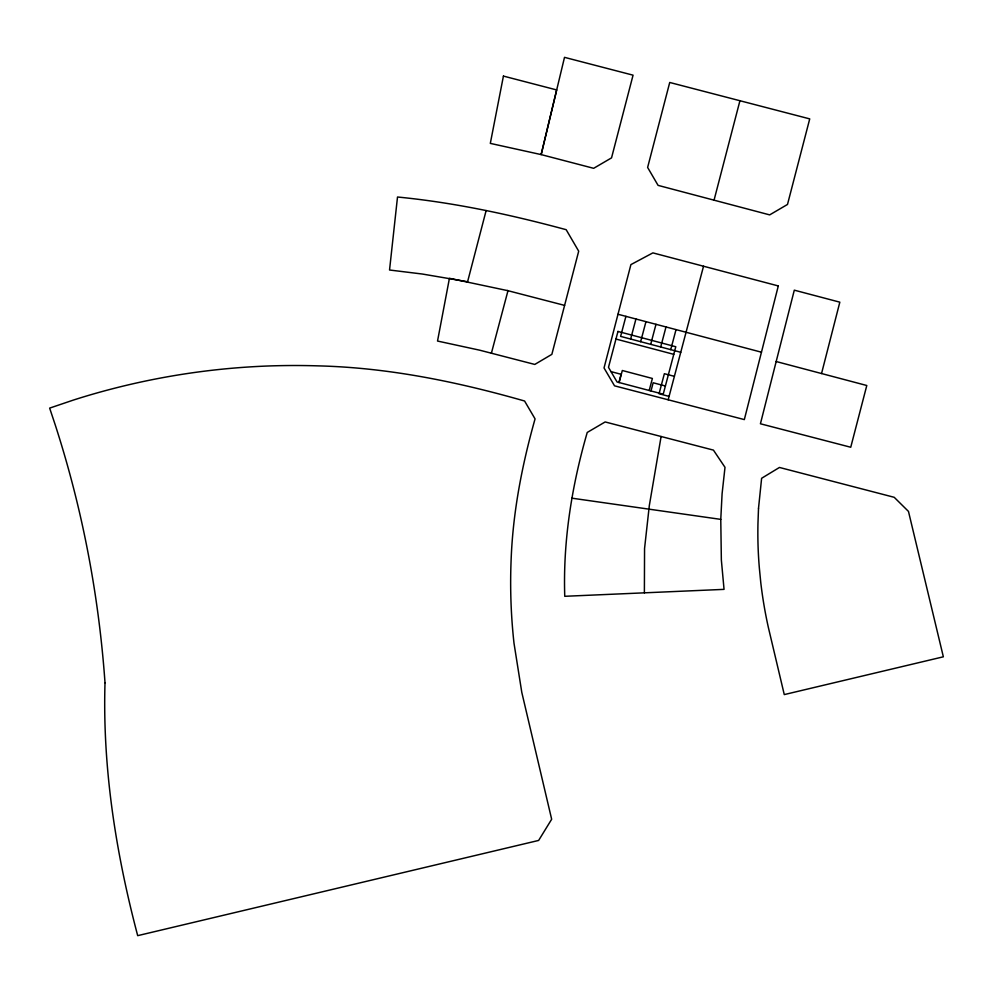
<?xml version="1.0" encoding="UTF-8"?>
<svg xmlns="http://www.w3.org/2000/svg" width="993" height="993" viewBox="0 0 993 993"><rect width="100%" height="100%" fill="white"/><g stroke="black" fill="none" stroke-linecap="round" stroke-linejoin="round"><path stroke-width="1.49" d="M720.769 519.376L721.352 559.978L724.046 589.37L564.756 596.296C562.919 540.875 571.856 485.589 587.235 432.451L605.159 421.951L713.433 450.114L725.002 467.331L722.097 493.695L720.769 519.376L571.894 498.176M661.102 436.51L649.323 505.561L644.556 548.521L644.383 592.821M776.178 361.526L760.427 423.775L850.74 447.247L866.79 385.507L776.178 361.526L794.301 290.167L839.83 302.17L821.546 373.529M486.136 210.541L467.591 281.739L422.348 274.031L389.541 270.009L397.51 197.011C454.62 202.572 510.849 214.724 566.171 229.693L578.696 251.179L551.86 354.352L534.78 364.431L479.619 350.169L437.528 341.046L449.432 278.301L507.982 290.701L491.398 353.198M714.054 200.164L739.934 100.727L809.729 118.887L787.499 204.446L769.674 214.885L658.074 185.368L647.622 167.445L669.729 82.469L739.934 100.727M625.913 316.345L620.613 336.391L680.751 352.292M618.924 382.479L621.084 374.287L610.98 371.605M619.135 382.528L622.313 370.501L652.389 378.457L649.199 390.485M630.642 339.047L635.942 319.001M640.659 341.691L645.959 321.645M650.688 344.348L655.988 324.301M660.705 346.991L666.005 326.945M650.998 390.957L653.158 382.764L665.397 386.004M670.734 349.648L676.034 329.602M668.19 399.769L703.528 266.236M507.162 290.49L564.595 305.385M618.006 314.26L761.457 352.205M615.958 339.047L673.775 354.34M674.384 376.347L664.367 373.703L659.054 393.749L669.083 396.393M105.01 682.762C102.44 768.185 115.92 853.26 137.692 935.654L538.64 840.438L551.661 819.25L521.797 692.394L514.002 643.241A551.686 551.686 0 0 1 511.097 560.474C512.81 512.45 522.033 465.047 535.066 418.885L524.577 401.011C457.463 381.809 388.486 367.633 318.505 365.883A745.172 745.172 0 0 0 268.78 365.97C214.898 367.931 161.251 375.9 109.118 389.653A696.478 696.478 0 0 0 73.283 400.105L49.65 408.111L55.211 424.818A1077.765 1077.765 0 0 1 76.734 500.832C91.282 560.536 100.653 621.469 105.01 682.762M758.515 508.304L757.969 523.224A413.001 413.001 0 0 0 759.347 567.971L760.799 582.817A442.195 442.195 0 0 0 768.259 626.993L784.271 694.591L943.35 656.807L908.471 511.407L894.209 497.307L779.455 467.455L761.619 478.278L758.515 508.304M503.426 76.089L490.319 143.389L541.16 154.598L593.665 168.313L611.539 157.875L633.062 75.17L564.508 57.346L541.16 154.598L556.676 89.941L503.426 76.089M778.301 285.934L744.328 419.592L614.53 385.83L604.029 367.956L630.903 264.61L652.885 252.88L778.301 285.934M617.969 331.439L608.486 367.348L617.075 381.995L663.225 394.196L675.786 346.731L617.969 331.439"/></g></svg>
